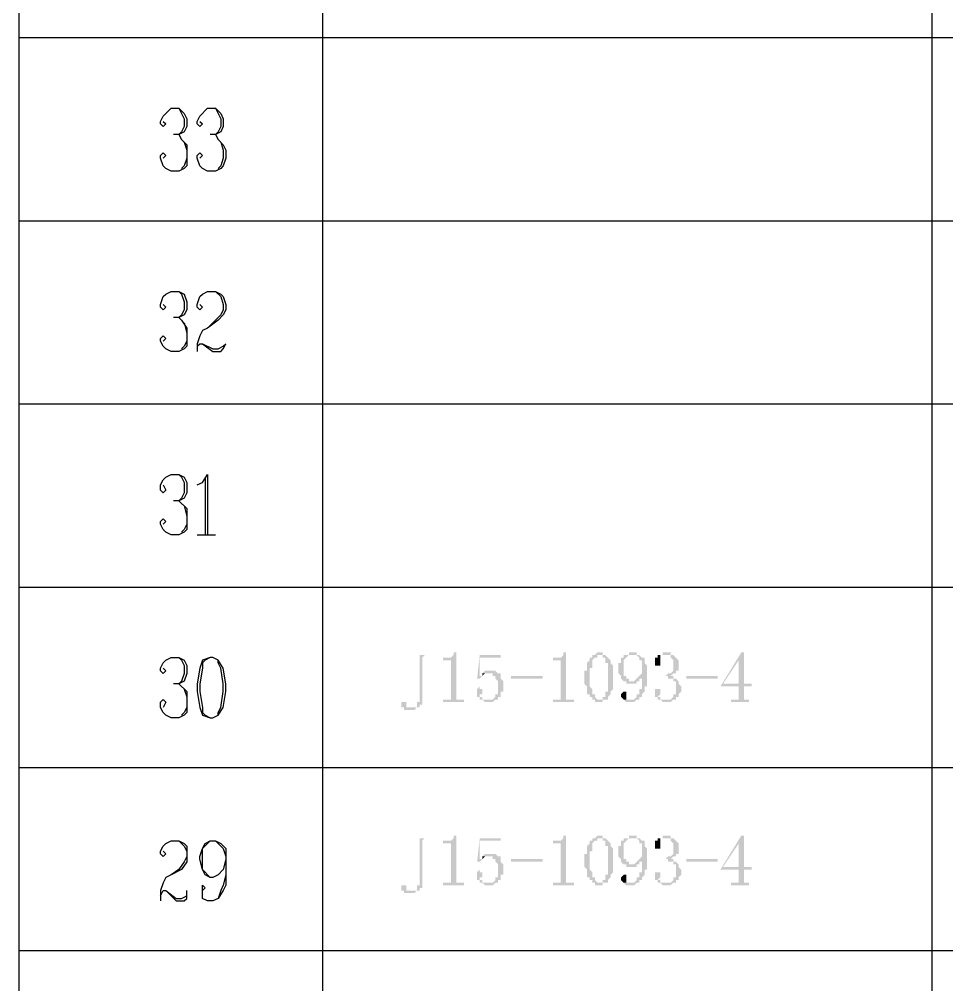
# Model space of a CAD drawing. Extents: x 51 to 246, y 3 to 417.
# Drawn here: x 183.56 to 198.56, y 115.91 to 131.53 of the extents above; entities that cross this region are included whole.
import ezdxf

# ---------------------------------------------------------------- set-up
doc = ezdxf.new("R2010")
doc.units = 0
doc.header["$MEASUREMENT"] = 0
doc.layers.add('_____1', color=160, linetype='Continuous')

msp = doc.modelspace()

# ---------------------------------------------------------------- hatches: boundary and pattern name
at = {"layer": '_____1'}
for points in [[(190.246, 121.242), (189.865, 121.242), (190.034, 121.242), (190.034, 120.48), (189.992, 120.48), (189.992, 120.396), (189.907, 120.396), (190.034, 120.396), (190.034, 120.438), (190.077, 120.438), (190.077, 121.2), (190.119, 121.242)], [(192.955, 121.285), (192.913, 121.285), (192.871, 121.242), (192.828, 121.242), (192.998, 121.242), (192.998, 121.2), (193.04, 121.2), (193.04, 121.115), (193.082, 121.115), (193.082, 120.65), (193.04, 120.65), (193.04, 120.565), (192.998, 120.565), (192.998, 120.523), (192.955, 120.523), (193.082, 120.523), (193.082, 120.565), (193.125, 120.607), (193.125, 120.65), (193.167, 120.692), (193.167, 121.073), (193.125, 121.115), (193.125, 121.158), (193.04, 121.242), (192.998, 121.242), (192.998, 121.285)], [(193.59, 121.242), (193.463, 121.242), (193.548, 121.242), (193.59, 121.2), (193.59, 121.158), (193.633, 121.158), (193.633, 120.946), (193.59, 120.904), (193.633, 120.904), (193.633, 120.692), (193.59, 120.692), (193.59, 120.607), (193.548, 120.607), (193.548, 120.565), (193.506, 120.523), (193.336, 120.523), (193.379, 120.48), (193.506, 120.48), (193.548, 120.523), (193.59, 120.523), (193.59, 120.565), (193.633, 120.565), (193.633, 120.607), (193.675, 120.65), (193.675, 120.734), (193.717, 120.734), (193.717, 121.073), (193.675, 121.115), (193.675, 121.2), (193.633, 121.2)], [(191.516, 120.904), (192.024, 120.904), (192.024, 120.861), (191.516, 120.861)], [(194.352, 120.904), (194.86, 120.904), (194.86, 120.861), (194.352, 120.861)], [(193.887, 120.692), (193.844, 120.692), (193.844, 120.565), (193.887, 120.565), (193.887, 120.523), (193.929, 120.523), (193.971, 120.48), (194.098, 120.48), (194.141, 120.523), (193.929, 120.523), (193.929, 120.565), (193.887, 120.565), (193.929, 120.607), (193.929, 120.692)], [(190.246, 118.279), (189.865, 118.279), (190.034, 118.279), (190.034, 117.517), (189.992, 117.517), (189.992, 117.432), (189.907, 117.432), (190.034, 117.432), (190.034, 117.475), (190.077, 117.475), (190.077, 118.237), (190.119, 118.279)], [(192.955, 118.321), (192.913, 118.321), (192.871, 118.279), (192.828, 118.279), (192.998, 118.279), (192.998, 118.237), (193.04, 118.237), (193.04, 118.152), (193.082, 118.152), (193.082, 117.686), (193.04, 117.686), (193.04, 117.602), (192.998, 117.602), (192.998, 117.559), (192.955, 117.559), (193.082, 117.559), (193.082, 117.602), (193.125, 117.644), (193.125, 117.686), (193.167, 117.729), (193.167, 118.11), (193.125, 118.152), (193.125, 118.194), (193.04, 118.279), (192.998, 118.279), (192.998, 118.321)], [(193.59, 118.279), (193.463, 118.279), (193.548, 118.279), (193.59, 118.237), (193.59, 118.194), (193.633, 118.194), (193.633, 117.983), (193.59, 117.94), (193.633, 117.94), (193.633, 117.729), (193.59, 117.729), (193.59, 117.644), (193.548, 117.644), (193.548, 117.602), (193.506, 117.559), (193.336, 117.559), (193.379, 117.517), (193.506, 117.517), (193.548, 117.559), (193.59, 117.559), (193.59, 117.602), (193.633, 117.602), (193.633, 117.644), (193.675, 117.686), (193.675, 117.771), (193.717, 117.771), (193.717, 118.11), (193.675, 118.152), (193.675, 118.237), (193.633, 118.237)], [(191.516, 117.94), (192.024, 117.94), (192.024, 117.898), (191.516, 117.898)], [(194.352, 117.94), (194.86, 117.94), (194.86, 117.898), (194.352, 117.898)], [(193.887, 117.729), (193.844, 117.729), (193.844, 117.602), (193.887, 117.602), (193.887, 117.559), (193.929, 117.559), (193.971, 117.517), (194.098, 117.517), (194.141, 117.559), (193.929, 117.559), (193.929, 117.602), (193.887, 117.602), (193.929, 117.644), (193.929, 117.729)]]:
    msp.add_hatch(color=7, dxfattribs=at).paths.add_polyline_path(points)
for points in [[(190.627, 121.285), (190.585, 121.285), (190.585, 121.242), (190.542, 121.2), (190.415, 121.2), (190.415, 121.158), (190.542, 121.158), (190.542, 120.523), (190.415, 120.523), (190.415, 120.48), (190.754, 120.48), (190.754, 120.523), (190.627, 120.523), (190.627, 120.607)], [(191.347, 121.242), (191.008, 121.242), (190.966, 120.861), (191.008, 120.861), (191.05, 120.904), (191.008, 120.904), (191.008, 121.2), (191.347, 121.2)], [(192.405, 121.285), (192.363, 121.285), (192.363, 121.242), (192.32, 121.2), (192.193, 121.2), (192.193, 121.158), (192.32, 121.158), (192.32, 120.523), (192.193, 120.523), (192.193, 120.48), (192.532, 120.48), (192.532, 120.523), (192.405, 120.523), (192.405, 120.607)], [(192.828, 121.242), (192.828, 121.2), (192.786, 121.2), (192.786, 121.158), (192.744, 121.115), (192.744, 120.988), (192.701, 120.988), (192.701, 120.777), (192.744, 120.734), (192.744, 120.607), (192.786, 120.607), (192.786, 120.565), (192.828, 120.565), (192.828, 120.523), (192.871, 120.523), (192.871, 120.48), (192.998, 120.48), (192.998, 120.523), (193.04, 120.523), (192.913, 120.523), (192.871, 120.565), (192.871, 120.607), (192.828, 120.607), (192.828, 120.692), (192.786, 120.734), (192.786, 121.031), (192.828, 121.031), (192.828, 121.158), (192.871, 121.2), (192.913, 121.2), (192.913, 121.242), (192.955, 121.242)], [(193.463, 121.285), (193.421, 121.285), (193.421, 121.242), (193.336, 121.242), (193.336, 121.2), (193.294, 121.2), (193.294, 121.115), (193.252, 121.115), (193.252, 120.946), (193.294, 120.904), (193.294, 120.861), (193.336, 120.819), (193.463, 120.819), (193.421, 120.819), (193.421, 120.861), (193.379, 120.861), (193.379, 120.904), (193.336, 120.904), (193.336, 121.158), (193.421, 121.242), (193.59, 121.242), (193.548, 121.242), (193.548, 121.285), (193.506, 121.285)], [(193.929, 121.242), (193.887, 121.242), (193.887, 121.2), (193.844, 121.2), (193.844, 121.073), (193.929, 121.073), (193.929, 121.242), (194.014, 121.242)], [(194.014, 121.285), (193.971, 121.285), (193.971, 121.242), (193.929, 121.242), (194.098, 121.242), (194.098, 121.2), (194.141, 121.158), (194.141, 120.988), (194.098, 120.946), (194.056, 120.946), (194.014, 120.904), (193.971, 120.904), (194.056, 120.904), (194.056, 120.861), (194.141, 120.861), (194.141, 120.819), (194.183, 120.819), (194.183, 120.607), (194.141, 120.607), (194.141, 120.565), (194.098, 120.523), (194.014, 120.523), (194.183, 120.523), (194.183, 120.565), (194.225, 120.565), (194.225, 120.607), (194.268, 120.65), (194.268, 120.734), (194.225, 120.777), (194.225, 120.819), (194.183, 120.861), (194.141, 120.861), (194.141, 120.904), (194.098, 120.904), (194.141, 120.946), (194.183, 120.946), (194.183, 120.988), (194.225, 120.988), (194.225, 121.158), (194.141, 121.242), (194.098, 121.242), (194.098, 121.285), (194.056, 121.285)], [(195.284, 121.285), (195.241, 121.285), (194.903, 120.734), (195.199, 120.734), (195.199, 120.523), (195.072, 120.523), (195.072, 120.48), (195.368, 120.48), (195.368, 120.523), (195.284, 120.523), (195.284, 120.734), (195.411, 120.734), (195.411, 120.777), (194.945, 120.777), (195.199, 121.158)], [(195.284, 121.285), (195.199, 121.158), (195.199, 120.777), (194.945, 120.777), (195.284, 120.777)], [(191.05, 120.946), (191.05, 120.904), (191.008, 120.904), (191.05, 120.904), (191.093, 120.946), (191.177, 120.946)], [(191.177, 120.988), (191.093, 120.988), (191.05, 120.946), (191.22, 120.946), (191.22, 120.904), (191.262, 120.904), (191.262, 120.861), (191.304, 120.819), (191.304, 120.607), (191.262, 120.607), (191.262, 120.565), (191.22, 120.523), (191.05, 120.523), (191.093, 120.48), (191.22, 120.48), (191.262, 120.523), (191.304, 120.523), (191.304, 120.565), (191.347, 120.565), (191.347, 120.65), (191.389, 120.65), (191.389, 120.819), (191.347, 120.861), (191.347, 120.946), (191.304, 120.946), (191.262, 120.988), (191.22, 120.988)], [(193.59, 120.904), (193.506, 120.819), (193.336, 120.819), (193.379, 120.819), (193.379, 120.777), (193.548, 120.777), (193.548, 120.819), (193.59, 120.819), (193.59, 120.861), (193.633, 120.861), (193.633, 120.904)], [(191.008, 120.734), (190.966, 120.692), (190.966, 120.565), (191.008, 120.565), (191.008, 120.523), (191.135, 120.523), (191.05, 120.523), (191.05, 120.565), (191.008, 120.565), (191.008, 120.607), (191.05, 120.607), (191.05, 120.692), (191.008, 120.692)], [(193.336, 120.65), (193.294, 120.607), (193.294, 120.565), (193.336, 120.523), (193.421, 120.523), (193.379, 120.523), (193.379, 120.65)], [(189.78, 120.48), (189.738, 120.48), (189.738, 120.396), (189.78, 120.396), (189.78, 120.353), (189.95, 120.353), (189.992, 120.396), (189.823, 120.396), (189.823, 120.48)], [(190.627, 118.321), (190.585, 118.321), (190.585, 118.279), (190.542, 118.237), (190.415, 118.237), (190.415, 118.194), (190.542, 118.194), (190.542, 117.559), (190.415, 117.559), (190.415, 117.517), (190.754, 117.517), (190.754, 117.559), (190.627, 117.559), (190.627, 117.644)], [(191.347, 118.279), (191.008, 118.279), (190.966, 117.898), (191.008, 117.898), (191.05, 117.94), (191.008, 117.94), (191.008, 118.237), (191.347, 118.237)], [(192.405, 118.321), (192.363, 118.321), (192.363, 118.279), (192.32, 118.237), (192.193, 118.237), (192.193, 118.194), (192.32, 118.194), (192.32, 117.559), (192.193, 117.559), (192.193, 117.517), (192.532, 117.517), (192.532, 117.559), (192.405, 117.559), (192.405, 117.644)], [(192.828, 118.279), (192.828, 118.237), (192.786, 118.237), (192.786, 118.194), (192.744, 118.152), (192.744, 118.025), (192.701, 118.025), (192.701, 117.813), (192.744, 117.771), (192.744, 117.644), (192.786, 117.644), (192.786, 117.602), (192.828, 117.602), (192.828, 117.559), (192.871, 117.559), (192.871, 117.517), (192.998, 117.517), (192.998, 117.559), (193.04, 117.559), (192.913, 117.559), (192.871, 117.602), (192.871, 117.644), (192.828, 117.644), (192.828, 117.729), (192.786, 117.771), (192.786, 118.067), (192.828, 118.067), (192.828, 118.194), (192.871, 118.237), (192.913, 118.237), (192.913, 118.279), (192.955, 118.279)], [(193.463, 118.321), (193.421, 118.321), (193.421, 118.279), (193.336, 118.279), (193.336, 118.237), (193.294, 118.237), (193.294, 118.152), (193.252, 118.152), (193.252, 117.983), (193.294, 117.94), (193.294, 117.898), (193.336, 117.856), (193.463, 117.856), (193.421, 117.856), (193.421, 117.898), (193.379, 117.898), (193.379, 117.94), (193.336, 117.94), (193.336, 118.194), (193.421, 118.279), (193.59, 118.279), (193.548, 118.279), (193.548, 118.321), (193.506, 118.321)], [(193.929, 118.279), (193.887, 118.279), (193.887, 118.237), (193.844, 118.237), (193.844, 118.11), (193.929, 118.11), (193.929, 118.279), (194.014, 118.279)], [(194.014, 118.321), (193.971, 118.321), (193.971, 118.279), (193.929, 118.279), (194.098, 118.279), (194.098, 118.237), (194.141, 118.194), (194.141, 118.025), (194.098, 117.983), (194.056, 117.983), (194.014, 117.94), (193.971, 117.94), (194.056, 117.94), (194.056, 117.898), (194.141, 117.898), (194.141, 117.856), (194.183, 117.856), (194.183, 117.644), (194.141, 117.644), (194.141, 117.602), (194.098, 117.559), (194.014, 117.559), (194.183, 117.559), (194.183, 117.602), (194.225, 117.602), (194.225, 117.644), (194.268, 117.686), (194.268, 117.771), (194.225, 117.813), (194.225, 117.856), (194.183, 117.898), (194.141, 117.898), (194.141, 117.94), (194.098, 117.94), (194.141, 117.983), (194.183, 117.983), (194.183, 118.025), (194.225, 118.025), (194.225, 118.194), (194.141, 118.279), (194.098, 118.279), (194.098, 118.321), (194.056, 118.321)], [(195.284, 118.321), (195.241, 118.321), (194.903, 117.771), (195.199, 117.771), (195.199, 117.559), (195.072, 117.559), (195.072, 117.517), (195.368, 117.517), (195.368, 117.559), (195.284, 117.559), (195.284, 117.771), (195.411, 117.771), (195.411, 117.813), (194.945, 117.813), (195.199, 118.194)], [(195.284, 118.321), (195.199, 118.194), (195.199, 117.813), (194.945, 117.813), (195.284, 117.813)], [(191.05, 117.983), (191.05, 117.94), (191.008, 117.94), (191.05, 117.94), (191.093, 117.983), (191.177, 117.983)], [(191.177, 118.025), (191.093, 118.025), (191.05, 117.983), (191.22, 117.983), (191.22, 117.94), (191.262, 117.94), (191.262, 117.898), (191.304, 117.856), (191.304, 117.644), (191.262, 117.644), (191.262, 117.602), (191.22, 117.559), (191.05, 117.559), (191.093, 117.517), (191.22, 117.517), (191.262, 117.559), (191.304, 117.559), (191.304, 117.602), (191.347, 117.602), (191.347, 117.686), (191.389, 117.686), (191.389, 117.856), (191.347, 117.898), (191.347, 117.983), (191.304, 117.983), (191.262, 118.025), (191.22, 118.025)], [(193.59, 117.94), (193.506, 117.856), (193.336, 117.856), (193.379, 117.856), (193.379, 117.813), (193.548, 117.813), (193.548, 117.856), (193.59, 117.856), (193.59, 117.898), (193.633, 117.898), (193.633, 117.94)], [(191.008, 117.771), (190.966, 117.729), (190.966, 117.602), (191.008, 117.602), (191.008, 117.559), (191.135, 117.559), (191.05, 117.559), (191.05, 117.602), (191.008, 117.602), (191.008, 117.644), (191.05, 117.644), (191.05, 117.729), (191.008, 117.729)], [(193.336, 117.686), (193.294, 117.644), (193.294, 117.602), (193.336, 117.559), (193.421, 117.559), (193.379, 117.559), (193.379, 117.686)], [(189.78, 117.517), (189.738, 117.517), (189.738, 117.432), (189.78, 117.432), (189.78, 117.39), (189.95, 117.39), (189.992, 117.432), (189.823, 117.432), (189.823, 117.517)]]:
    msp.add_hatch(color=7, dxfattribs=at).paths.add_polyline_path(points, is_closed=False)

# ---------------------------------------------------------------- linework, layer by layer
at = {"layer": '_____1', "color": 7}
for p, q in [((183.557, 28.829), (183.557, 148.928)), ((188.468, 28.829), (188.468, 148.928)), ((198.332, 28.829), (198.332, 148.928)), ((183.557, 131.233), (242.612, 131.233)), ((183.557, 128.27), (242.612, 128.27)), ((183.557, 125.306), (242.612, 125.306)), ((186.563, 124.121), (186.563, 123.19)), ((186.436, 123.19), (186.732, 123.19)), ((183.557, 122.343), (242.612, 122.343)), ((183.557, 119.422), (242.612, 119.422)), ((183.557, 116.459), (242.612, 116.459))]:
    msp.add_line(p, q, dxfattribs=at)
for points in [[(185.886, 129.878), (185.928, 129.836), (185.886, 129.794), (185.843, 129.836), (185.843, 129.878), (185.886, 129.963), (186.013, 130.09), (186.14, 130.09), (186.224, 130.005), (186.267, 129.921), (186.267, 129.794), (186.224, 129.709), (186.14, 129.667), (186.055, 129.667)], [(186.14, 130.09), (186.224, 129.921), (186.224, 129.794), (186.182, 129.709), (186.14, 129.667), (186.182, 129.582), (186.267, 129.497), (186.267, 129.159), (186.224, 129.116), (186.14, 129.074), (186.013, 129.074), (185.928, 129.116), (185.886, 129.159), (185.843, 129.285), (185.843, 129.328), (185.886, 129.37), (185.928, 129.328), (185.886, 129.285)], [(186.478, 129.878), (186.521, 129.836), (186.478, 129.794), (186.436, 129.836), (186.436, 129.878), (186.478, 129.963), (186.605, 130.09), (186.732, 130.09), (186.817, 130.005), (186.859, 129.921), (186.859, 129.794), (186.817, 129.709), (186.732, 129.667), (186.648, 129.667)], [(186.732, 130.09), (186.817, 129.921), (186.817, 129.794), (186.775, 129.709), (186.732, 129.667), (186.775, 129.582), (186.859, 129.497), (186.902, 129.413), (186.902, 129.285), (186.859, 129.159), (186.817, 129.116), (186.732, 129.074), (186.605, 129.074), (186.521, 129.116), (186.478, 129.159), (186.436, 129.285), (186.436, 129.328), (186.478, 129.37), (186.521, 129.328), (186.478, 129.285)], [(186.224, 129.54), (186.267, 129.413), (186.267, 129.285), (186.224, 129.159), (186.182, 129.116)], [(186.817, 129.54), (186.859, 129.413), (186.859, 129.285), (186.817, 129.159), (186.775, 129.116)], [(185.886, 126.915), (185.928, 126.873), (185.886, 126.83), (185.843, 126.873), (185.843, 126.915), (185.886, 127.042), (185.928, 127.084), (186.013, 127.127), (186.14, 127.127), (186.224, 127.084), (186.267, 126.957), (186.267, 126.83), (186.224, 126.746), (186.14, 126.703), (186.055, 126.703)], [(186.14, 127.127), (186.182, 127.084), (186.224, 126.957), (186.224, 126.83), (186.182, 126.746), (186.14, 126.703), (186.182, 126.661), (186.267, 126.534), (186.267, 126.238), (186.224, 126.195), (186.14, 126.153), (186.013, 126.153), (185.928, 126.195), (185.886, 126.238), (185.843, 126.322), (185.843, 126.365), (185.886, 126.407), (185.928, 126.365), (185.886, 126.322)], [(186.478, 126.915), (186.521, 126.873), (186.478, 126.83), (186.436, 126.873), (186.436, 126.915), (186.478, 127.042), (186.521, 127.084), (186.605, 127.127), (186.732, 127.127), (186.817, 127.084), (186.859, 127.042), (186.902, 126.915), (186.902, 126.83), (186.859, 126.746), (186.775, 126.661), (186.605, 126.534), (186.521, 126.492), (186.478, 126.407), (186.436, 126.28), (186.436, 126.153)], [(186.732, 127.127), (186.817, 127.042), (186.859, 126.915), (186.859, 126.83), (186.817, 126.746), (186.605, 126.534)], [(186.224, 126.619), (186.267, 126.449), (186.267, 126.322), (186.224, 126.238), (186.182, 126.195)], [(186.436, 126.238), (186.478, 126.28), (186.521, 126.28), (186.69, 126.195), (186.775, 126.195), (186.859, 126.238), (186.902, 126.28)], [(186.521, 126.28), (186.69, 126.153), (186.817, 126.153), (186.859, 126.195), (186.902, 126.28)], [(185.886, 123.994), (185.928, 123.909), (185.886, 123.867), (185.843, 123.909), (185.843, 123.994), (185.886, 124.079), (185.928, 124.121), (186.013, 124.163), (186.14, 124.163), (186.224, 124.121), (186.267, 124.036), (186.267, 123.867), (186.224, 123.782), (186.14, 123.74), (186.055, 123.74)], [(186.14, 124.163), (186.182, 124.121), (186.224, 124.036), (186.224, 123.867), (186.182, 123.782), (186.14, 123.74), (186.267, 123.613), (186.267, 123.274), (186.224, 123.232), (186.14, 123.19), (186.013, 123.19), (185.928, 123.232), (185.886, 123.274), (185.843, 123.359), (185.843, 123.401), (185.886, 123.444), (185.928, 123.401), (185.886, 123.359)], [(186.436, 123.994), (186.521, 124.036), (186.605, 124.163), (186.605, 123.19)], [(186.224, 123.655), (186.267, 123.486), (186.267, 123.359), (186.224, 123.274), (186.182, 123.232)], [(185.886, 121.031), (185.928, 120.988), (185.886, 120.946), (185.843, 120.988), (185.843, 121.031), (185.886, 121.115), (185.928, 121.158), (186.013, 121.2), (186.14, 121.2), (186.224, 121.158), (186.267, 121.073), (186.267, 120.946), (186.224, 120.819), (186.14, 120.777), (186.055, 120.777)], [(186.14, 121.2), (186.182, 121.158), (186.224, 121.073), (186.224, 120.946), (186.182, 120.819), (186.14, 120.777), (186.267, 120.65), (186.267, 120.311), (186.224, 120.269), (186.14, 120.226), (186.013, 120.226), (185.928, 120.269), (185.886, 120.311), (185.843, 120.396), (185.843, 120.48), (185.886, 120.523), (185.928, 120.48), (185.886, 120.396)], [(186.648, 121.2), (186.521, 121.158), (186.478, 121.031), (186.436, 120.777), (186.436, 120.65), (186.478, 120.396), (186.521, 120.269), (186.648, 120.226), (186.69, 120.226), (186.775, 120.269), (186.859, 120.396), (186.902, 120.65), (186.902, 120.777), (186.859, 121.031), (186.775, 121.158), (186.69, 121.2), (186.648, 121.2), (186.563, 121.158), (186.521, 121.115), (186.521, 121.031), (186.478, 120.777), (186.478, 120.65), (186.521, 120.396), (186.521, 120.311), (186.563, 120.269), (186.648, 120.226)], [(186.69, 120.226), (186.775, 120.269), (186.775, 120.311), (186.817, 120.396), (186.859, 120.65), (186.859, 120.777), (186.817, 121.031), (186.775, 121.115), (186.775, 121.158)], [(186.224, 120.692), (186.267, 120.565), (186.267, 120.396), (186.224, 120.311), (186.182, 120.269)], [(185.886, 118.067), (185.928, 118.025), (185.886, 117.983), (185.843, 118.025), (185.843, 118.067), (185.886, 118.152), (185.928, 118.194), (186.013, 118.237), (186.14, 118.237), (186.224, 118.194), (186.267, 118.152), (186.267, 117.898), (186.182, 117.771), (186.013, 117.686), (185.928, 117.644), (185.886, 117.559), (185.843, 117.432), (185.843, 117.263)], [(186.14, 118.237), (186.224, 118.152), (186.267, 118.067), (186.267, 117.983), (186.224, 117.898), (186.14, 117.771), (186.013, 117.686)], [(186.902, 117.94), (186.859, 117.771), (186.775, 117.686), (186.69, 117.644), (186.648, 117.644), (186.563, 117.686), (186.521, 117.771), (186.478, 117.94), (186.478, 117.983), (186.521, 118.11), (186.563, 118.194), (186.648, 118.237), (186.732, 118.237), (186.817, 118.194), (186.902, 118.11), (186.902, 117.517), (186.859, 117.432), (186.775, 117.305), (186.69, 117.263), (186.605, 117.263), (186.521, 117.305), (186.521, 117.517), (186.563, 117.475), (186.521, 117.432)], [(186.648, 117.644), (186.521, 117.771), (186.521, 118.11), (186.648, 118.237)], [(186.732, 118.237), (186.859, 118.11), (186.902, 117.983), (186.902, 117.686), (186.859, 117.517), (186.817, 117.432), (186.775, 117.305)], [(185.843, 117.348), (185.886, 117.432), (185.928, 117.432), (186.097, 117.305), (186.182, 117.305), (186.267, 117.348), (186.267, 117.432)], [(185.928, 117.432), (186.097, 117.263), (186.224, 117.263), (186.267, 117.305), (186.267, 117.432)]]:
    msp.add_lwpolyline(points, dxfattribs=at)

doc.saveas('drawing.dxf')
